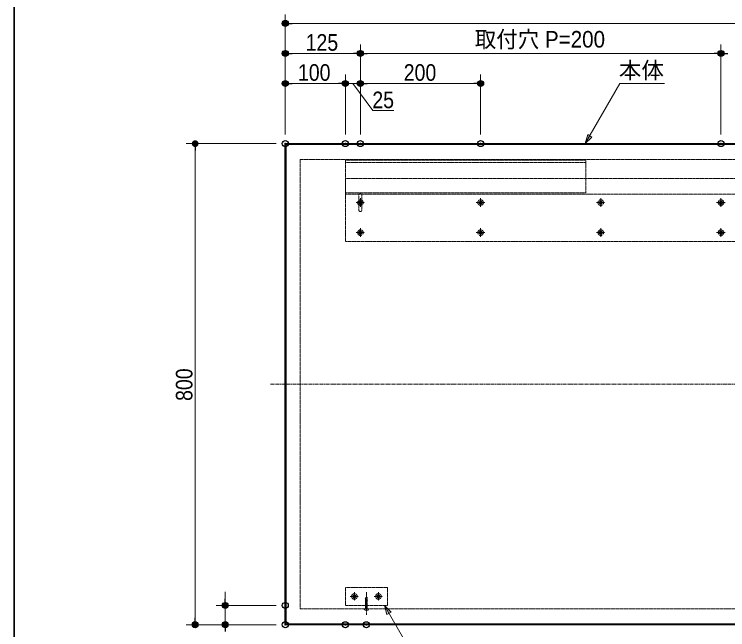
# Model space of a CAD drawing. Units: millimetres, scale not verified. Extents: x -4547 to 4547, y -2284 to 2284.
# Drawn here: x -4341 to -3153, y -1408 to -385 of the extents above; entities that cross this region are included whole.
import ezdxf
from ezdxf.enums import TextEntityAlignment as Align

# ---------------------------------------------------------------- set-up
doc = ezdxf.new("R2010")
doc.units = ezdxf.units.MM
doc.header["$LTSCALE"] = 20
doc.header["$PDMODE"] = 32
doc.header["$PDSIZE"] = 10
for name, pattern in [('USER1', [0.8, 0.5, -0.3]), ('USER2', [2.91, 1.76, -0.4, 0.35, -0.4]), ('USER3', [9.172222, 5.997222, -1.058333, 1.058333, -1.058333])]:
    doc.linetypes.add(name, pattern=pattern)
for name, color, linetype, lineweight in [('0-0_1図面枠', 7, 'Continuous', 20), ('0-1_3一般', 7, 'Continuous', 15), ('0-2_2寸法-2', 7, 'Continuous', 15), ('0-3_0', 7, 'Continuous', 25), ('0-5_2寸法-1', 7, 'Continuous', 15), ('0-6_2寸法-3', 7, 'Continuous', 15)]:
    doc.layers.add(name, color=color, linetype=linetype, lineweight=lineweight)
doc.layers.add('0-4_Defpoints', color=7, linetype='Continuous')
doc.styles.add('ＭＳ Ｐゴシック', font='')
doc.styles.get('ＭＳ Ｐゴシック').set_extended_font_data('MS PGothic')

# ---------------------------------------------------------------- blocks, each defined once
blk = doc.blocks.new('グループ-8')
at = {"layer": '0-1_3一般', "linetype": 'USER1'}
blk.add_line((-48980, -12630), (-40980, -12630), dxfattribs=at)
blk.add_lwpolyline([(-48980, -12550), (-40980, -12550), (-40980, -13631.7), (-48980, -13631.7)], close=True, dxfattribs=at)
blk = doc.blocks.new('グループ-9')
at = {"layer": '0-1_3一般', "linetype": 'USER2'}
for p, q in [((-48824, -27060), (-48536, -27060)), ((-48680, -26916), (-48680, -27204))]:
    blk.add_line(p, q, dxfattribs=at)
at = {"layer": '0-1_3一般', "linetype": 'USER1'}
for p, q in [((-48740, -27074), (-48740, -27046)), ((-48740, -27046), (-48694, -27046)), ((-48694, -27000), (-48666, -27000)), ((-48694, -27046), (-48694, -27000)), ((-48666, -27046), (-48666, -27000)), ((-48666, -27046), (-48620, -27046)), ((-48620, -27074), (-48620, -27046)), ((-48694, -27074), (-48740, -27074)), ((-48694, -27120), (-48694, -27074)), ((-48694, -27120), (-48666, -27120)), ((-48666, -27120), (-48666, -27074)), ((-48620, -27074), (-48666, -27074))]:
    blk.add_line(p, q, dxfattribs=at)
for radius in [94, 50, 40]:
    blk.add_circle((-48680, -27060), radius, dxfattribs=at)
blk = doc.blocks.new('グループ-10')
at = {"layer": '0-1_3一般', "linetype": 'USER2'}
for p, q in [((-48024, -27060), (-47736, -27060)), ((-47880, -26916), (-47880, -27204))]:
    blk.add_line(p, q, dxfattribs=at)
at = {"layer": '0-1_3一般', "linetype": 'USER1'}
for p, q in [((-47940, -27074), (-47940, -27046)), ((-47940, -27046), (-47894, -27046)), ((-47894, -27000), (-47866, -27000)), ((-47894, -27046), (-47894, -27000)), ((-47866, -27046), (-47866, -27000)), ((-47866, -27046), (-47820, -27046)), ((-47820, -27074), (-47820, -27046)), ((-47894, -27074), (-47940, -27074)), ((-47894, -27120), (-47894, -27074)), ((-47894, -27120), (-47866, -27120)), ((-47866, -27120), (-47866, -27074)), ((-47820, -27074), (-47866, -27074))]:
    blk.add_line(p, q, dxfattribs=at)
for radius in [94, 50, 40]:
    blk.add_circle((-47880, -27060), radius, dxfattribs=at)
blk = doc.blocks.new('グループ-11')
at = {"layer": '0-1_3一般', "linetype": 'USER2'}
blk.add_line((-48280, -26920), (-48280, -27672), dxfattribs=at)
at = {"layer": '0-1_3一般', "linetype": 'USER1'}
for p, q in [((-48240, -27097.1), (-48320, -27124.4)), ((-48240, -27148.3), (-48320, -27175.5)), ((-48240, -27199.4), (-48320, -27226.7)), ((-48240, -27250.5), (-48320, -27277.8)), ((-48240, -27301.6), (-48320, -27328.9)), ((-48280, -27070), (-48310, -27122)), ((-48310, -27470), (-48310, -27122)), ((-48280, -27070), (-48250, -27122)), ((-48250, -27470), (-48250, -27122)), ((-48350, -27470), (-48210, -27470)), ((-48350, -27480), (-48350, -27470)), ((-48350, -27470), (-48350, -27482)), ((-48240, -27352.8), (-48320, -27380)), ((-48240, -27403.9), (-48320, -27431.2)), ((-48310, -27522), (-48248, -27522)), ((-48210, -27470), (-48210, -27482))]:
    blk.add_line(p, q, dxfattribs=at)
for centre, start, end in [((-48310, -27482), 180, 270), ((-48250, -27482), 270, 0)]:
    blk.add_arc(centre, 40, start, end, dxfattribs=at)
blk = doc.blocks.new('グループ-12')
at = {"layer": '0-1_3一般', "linetype": 'USER1'}
blk.add_lwpolyline([(-48980, -26760), (-47580, -26760), (-47580, -27360), (-48980, -27360)], close=True, dxfattribs=at)
at = {"layer": '0-1_3一般'}
for name in ['グループ-9', 'グループ-11', 'グループ-10']:
    blk.add_blockref(name, (0, 0), dxfattribs=at)
blk = doc.blocks.new('グループ-14')
at = {"layer": '0-1_3一般', "linetype": 'USER1'}
for p, q in [((-48540, -14974), (-48540, -14946)), ((-48540, -14946), (-48494, -14946)), ((-48494, -14900), (-48466, -14900)), ((-48494, -14946), (-48494, -14900)), ((-48466, -14946), (-48466, -14900)), ((-48466, -14946), (-48420, -14946)), ((-48420, -14974), (-48420, -14946)), ((-48494, -14974), (-48540, -14974)), ((-48494, -15020), (-48494, -14974)), ((-48494, -15020), (-48466, -15020)), ((-48466, -15020), (-48466, -14974)), ((-48420, -14974), (-48466, -14974))]:
    blk.add_line(p, q, dxfattribs=at)
at = {"layer": '0-1_3一般', "linetype": 'USER2'}
for p, q in [((-48480, -14816), (-48480, -15104)), ((-48624, -14960), (-48336, -14960))]:
    blk.add_line(p, q, dxfattribs=at)
at = {"layer": '0-1_3一般', "linetype": 'USER1'}
for radius in [94, 50, 40]:
    blk.add_circle((-48480, -14960), radius, dxfattribs=at)
blk = doc.blocks.new('グループ-15')
at = {"layer": '0-1_3一般', "linetype": 'USER2'}
for p, q in [((-48624, -13960), (-48336, -13960)), ((-48480, -13816), (-48480, -14104))]:
    blk.add_line(p, q, dxfattribs=at)
at = {"layer": '0-1_3一般', "linetype": 'USER1'}
for p, q in [((-48540, -13974), (-48540, -13946)), ((-48540, -13946), (-48494, -13946)), ((-48494, -13974), (-48540, -13974)), ((-48494, -13900), (-48466, -13900)), ((-48494, -13946), (-48494, -13900)), ((-48494, -14020), (-48494, -13974)), ((-48466, -13946), (-48466, -13900)), ((-48466, -13946), (-48420, -13946)), ((-48466, -14020), (-48466, -13974)), ((-48420, -13974), (-48466, -13974)), ((-48420, -13974), (-48420, -13946)), ((-48494, -14020), (-48466, -14020))]:
    blk.add_line(p, q, dxfattribs=at)
for radius in [94, 50, 40]:
    blk.add_circle((-48480, -13960), radius, dxfattribs=at)
blk = doc.blocks.new('グループ-16')
at = {"layer": '0-1_3一般', "linetype": 'USER1'}
for p, q in [((-44540, -14974), (-44540, -14946)), ((-44540, -14946), (-44494, -14946)), ((-44494, -14900), (-44466, -14900)), ((-44494, -14946), (-44494, -14900)), ((-44466, -14946), (-44466, -14900)), ((-44466, -14946), (-44420, -14946)), ((-44420, -14974), (-44420, -14946)), ((-44494, -14974), (-44540, -14974)), ((-44494, -15020), (-44494, -14974)), ((-44494, -15020), (-44466, -15020)), ((-44466, -15020), (-44466, -14974)), ((-44420, -14974), (-44466, -14974))]:
    blk.add_line(p, q, dxfattribs=at)
at = {"layer": '0-1_3一般', "linetype": 'USER2'}
for p, q in [((-44480, -14816), (-44480, -15104)), ((-44624, -14960), (-44336, -14960))]:
    blk.add_line(p, q, dxfattribs=at)
at = {"layer": '0-1_3一般', "linetype": 'USER1'}
for radius in [94, 50, 40]:
    blk.add_circle((-44480, -14960), radius, dxfattribs=at)
blk = doc.blocks.new('グループ-17')
at = {"layer": '0-1_3一般', "linetype": 'USER2'}
for p, q in [((-44624, -13960), (-44336, -13960)), ((-44480, -13816), (-44480, -14104))]:
    blk.add_line(p, q, dxfattribs=at)
at = {"layer": '0-1_3一般', "linetype": 'USER1'}
for p, q in [((-44540, -13974), (-44540, -13946)), ((-44540, -13946), (-44494, -13946)), ((-44494, -13974), (-44540, -13974)), ((-44494, -13900), (-44466, -13900)), ((-44494, -13946), (-44494, -13900)), ((-44494, -14020), (-44494, -13974)), ((-44466, -13946), (-44466, -13900)), ((-44466, -13946), (-44420, -13946)), ((-44466, -14020), (-44466, -13974)), ((-44420, -13974), (-44466, -13974)), ((-44420, -13974), (-44420, -13946)), ((-44494, -14020), (-44466, -14020))]:
    blk.add_line(p, q, dxfattribs=at)
for radius in [94, 50, 40]:
    blk.add_circle((-44480, -13960), radius, dxfattribs=at)
blk = doc.blocks.new('グループ-18')
at = {"layer": '0-1_3一般', "linetype": 'USER1'}
for p, q in [((-40540, -14974), (-40540, -14946)), ((-40540, -14946), (-40494, -14946)), ((-40494, -14900), (-40466, -14900)), ((-40494, -14946), (-40494, -14900)), ((-40466, -14946), (-40466, -14900)), ((-40466, -14946), (-40420, -14946)), ((-40420, -14974), (-40420, -14946)), ((-40494, -14974), (-40540, -14974)), ((-40494, -15020), (-40494, -14974)), ((-40494, -15020), (-40466, -15020)), ((-40466, -15020), (-40466, -14974)), ((-40420, -14974), (-40466, -14974))]:
    blk.add_line(p, q, dxfattribs=at)
at = {"layer": '0-1_3一般', "linetype": 'USER2'}
for p, q in [((-40480, -14816), (-40480, -15104)), ((-40624, -14960), (-40336, -14960))]:
    blk.add_line(p, q, dxfattribs=at)
at = {"layer": '0-1_3一般', "linetype": 'USER1'}
for radius in [94, 50, 40]:
    blk.add_circle((-40480, -14960), radius, dxfattribs=at)
blk = doc.blocks.new('グループ-19')
at = {"layer": '0-1_3一般', "linetype": 'USER2'}
for p, q in [((-40624, -13960), (-40336, -13960)), ((-40480, -13816), (-40480, -14104))]:
    blk.add_line(p, q, dxfattribs=at)
at = {"layer": '0-1_3一般', "linetype": 'USER1'}
for p, q in [((-40540, -13974), (-40540, -13946)), ((-40540, -13946), (-40494, -13946)), ((-40494, -13974), (-40540, -13974)), ((-40494, -13900), (-40466, -13900)), ((-40494, -13946), (-40494, -13900)), ((-40494, -14020), (-40494, -13974)), ((-40466, -13946), (-40466, -13900)), ((-40466, -13946), (-40420, -13946)), ((-40466, -14020), (-40466, -13974)), ((-40420, -13974), (-40466, -13974)), ((-40420, -13974), (-40420, -13946)), ((-40494, -14020), (-40466, -14020))]:
    blk.add_line(p, q, dxfattribs=at)
for radius in [94, 50, 40]:
    blk.add_circle((-40480, -13960), radius, dxfattribs=at)
blk = doc.blocks.new('グループ-26')
at = {"layer": '0-1_3一般', "linetype": 'USER1'}
blk.add_line((-19000, -13676.6), (-48980, -13676.6), dxfattribs=at)
blk.add_lwpolyline([(-48980, -13160), (-19000, -13160), (-19000, -15260), (-48980, -15260)], close=True, dxfattribs=at)
blk = doc.blocks.new('グループ-27')
at = {"layer": '0-1_3一般', "linetype": 'USER1'}
for p, q in [((-36540, -14974), (-36540, -14946)), ((-36540, -14946), (-36494, -14946)), ((-36494, -14900), (-36466, -14900)), ((-36494, -14946), (-36494, -14900)), ((-36466, -14946), (-36466, -14900)), ((-36466, -14946), (-36420, -14946)), ((-36420, -14974), (-36420, -14946)), ((-36494, -14974), (-36540, -14974)), ((-36494, -15020), (-36494, -14974)), ((-36494, -15020), (-36466, -15020)), ((-36466, -15020), (-36466, -14974)), ((-36420, -14974), (-36466, -14974))]:
    blk.add_line(p, q, dxfattribs=at)
at = {"layer": '0-1_3一般', "linetype": 'USER2'}
for p, q in [((-36480, -14816), (-36480, -15104)), ((-36624, -14960), (-36336, -14960))]:
    blk.add_line(p, q, dxfattribs=at)
at = {"layer": '0-1_3一般', "linetype": 'USER1'}
for radius in [94, 50, 40]:
    blk.add_circle((-36480, -14960), radius, dxfattribs=at)
blk = doc.blocks.new('グループ-28')
at = {"layer": '0-1_3一般', "linetype": 'USER2'}
for p, q in [((-36624, -13960), (-36336, -13960)), ((-36480, -13816), (-36480, -14104))]:
    blk.add_line(p, q, dxfattribs=at)
at = {"layer": '0-1_3一般', "linetype": 'USER1'}
for p, q in [((-36540, -13974), (-36540, -13946)), ((-36540, -13946), (-36494, -13946)), ((-36494, -13974), (-36540, -13974)), ((-36494, -13900), (-36466, -13900)), ((-36494, -13946), (-36494, -13900)), ((-36494, -14020), (-36494, -13974)), ((-36466, -13946), (-36466, -13900)), ((-36466, -13946), (-36420, -13946)), ((-36466, -14020), (-36466, -13974)), ((-36420, -13974), (-36466, -13974)), ((-36420, -13974), (-36420, -13946)), ((-36494, -14020), (-36466, -14020))]:
    blk.add_line(p, q, dxfattribs=at)
for radius in [94, 50, 40]:
    blk.add_circle((-36480, -13960), radius, dxfattribs=at)
blk = doc.blocks.new('グループ-31')
at = {"layer": '0-1_3一般', "linetype": 'USER1'}
for p, q in [((-48530, -14210), (-48530, -13710)), ((-48430, -13710), (-48430, -14210))]:
    blk.add_line(p, q, dxfattribs=at)
for centre, start, end in [((-48480, -13710), 90, 180), ((-48480, -13710), 0, 90), ((-48480, -14210), 180, 270), ((-48480, -14210), 270, 0)]:
    blk.add_arc(centre, 50, start, end, dxfattribs=at)
at = {"layer": '0-1_3一般'}
for name in ['グループ-26', 'グループ-15', 'グループ-17', 'グループ-19', 'グループ-28', 'グループ-14', 'グループ-16', 'グループ-18', 'グループ-27']:
    blk.add_blockref(name, (0, 0), dxfattribs=at)
blk = doc.blocks.new('グループ-32')
at = {"layer": '0-1_3一般', "linetype": 'USER3'}
blk.add_line((-16500, -20000), (-51480, -20000), dxfattribs=at)
at = {"layer": '0-1_3一般', "lineweight": 30}
blk.add_lwpolyline([(-50980, -12000), (-17000, -12000), (-17000, -28000), (-50980, -28000)], close=True, dxfattribs=at)
at = {"layer": '0-1_3一般'}
blk.add_lwpolyline([(-50950, -12030), (-17030, -12030), (-17030, -27970), (-50950, -27970)], close=True, dxfattribs=at)
at = {"layer": '0-1_3一般', "linetype": 'USER1'}
blk.add_lwpolyline([(-50480, -12530), (-17500, -12530), (-17500, -27470), (-50480, -27470)], close=True, dxfattribs=at)
at = {"layer": '0-1_3一般'}
for name in ['グループ-8', 'グループ-31', 'グループ-12']:
    blk.add_blockref(name, (0, 0), dxfattribs=at)
blk = doc.blocks.new('_Dot')
at = {"layer": '0-3_0'}
blk.add_line((-10, 0), (-20, 0), dxfattribs=at)
for points in [[(0, 0), (-10, 0), (-9.92, 1.25)], [(0, 0), (-9.92, -1.25), (-10, 0)], [(0, 0), (-9.92, 1.25), (-9.69, 2.49)], [(0, 0), (-9.69, -2.49), (-9.92, -1.25)], [(0, 0), (-9.69, 2.49), (-9.3, 3.68)], [(0, 0), (-9.3, -3.68), (-9.69, -2.49)], [(0, 0), (-9.3, 3.68), (-8.76, 4.82)], [(0, 0), (-8.76, -4.82), (-9.3, -3.68)], [(0, 0), (-8.76, 4.82), (-8.09, 5.88)], [(0, 0), (-8.09, -5.88), (-8.76, -4.82)], [(0, 0), (-8.09, 5.88), (-7.29, 6.85)], [(0, 0), (-7.29, -6.85), (-8.09, -5.88)], [(0, 0), (-7.29, 6.85), (-6.37, 7.71)], [(0, 0), (-6.37, -7.71), (-7.29, -6.85)], [(0, 0), (-6.37, 7.71), (-5.36, 8.44)], [(0, 0), (-5.36, -8.44), (-6.37, -7.71)], [(0, 0), (-5.36, 8.44), (-4.26, 9.05)], [(0, 0), (-4.26, -9.05), (-5.36, -8.44)], [(0, 0), (-4.26, 9.05), (-3.09, 9.51)], [(0, 0), (-3.09, -9.51), (-4.26, -9.05)], [(0, 0), (-3.09, 9.51), (-1.87, 9.82)], [(0, 0), (-1.87, -9.82), (-3.09, -9.51)], [(0, 0), (-1.87, 9.82), (-0.63, 9.98)], [(0, 0), (-0.63, -9.98), (-1.87, -9.82)], [(0, 0), (-0.63, 9.98), (0.63, 9.98)], [(0, 0), (0.63, -9.98), (-0.63, -9.98)], [(0, 0), (0.63, 9.98), (1.87, 9.82)], [(0, 0), (1.87, 9.82), (3.09, 9.51)], [(0, 0), (3.09, 9.51), (4.26, 9.05)], [(0, 0), (4.26, 9.05), (5.36, 8.44)], [(0, 0), (5.36, 8.44), (6.37, 7.71)], [(0, 0), (6.37, 7.71), (7.29, 6.85)], [(0, 0), (7.29, 6.85), (8.09, 5.88)], [(0, 0), (8.09, 5.88), (8.76, 4.82)], [(0, 0), (8.76, 4.82), (9.3, 3.68)], [(0, 0), (9.3, 3.68), (9.69, 2.49)], [(0, 0), (9.69, 2.49), (9.92, 1.25)], [(0, 0), (9.92, 1.25), (10, 0)], [(0, 0), (1.87, -9.82), (0.63, -9.98)], [(0, 0), (3.09, -9.51), (1.87, -9.82)], [(0, 0), (4.26, -9.05), (3.09, -9.51)], [(0, 0), (5.36, -8.44), (4.26, -9.05)], [(0, 0), (6.37, -7.71), (5.36, -8.44)], [(0, 0), (7.29, -6.85), (6.37, -7.71)], [(0, 0), (8.09, -5.88), (7.29, -6.85)], [(0, 0), (8.76, -4.82), (8.09, -5.88)], [(0, 0), (9.3, -3.68), (8.76, -4.82)], [(0, 0), (9.69, -2.49), (9.3, -3.68)], [(0, 0), (9.92, -1.25), (9.69, -2.49)], [(0, 0), (10, 0), (9.92, -1.25)]]:
    blk.add_solid(points, dxfattribs=at)
blk = doc.blocks.new('グループ-2')
at = {"layer": '0-0_1図面枠', "lineweight": 35}
blk.add_lwpolyline([(-60000, 41550), (60000, 41550), (60000, -41550), (-60000, -41550)], close=True, dxfattribs=at)

msp = doc.modelspace()

# ---------------------------------------------------------------- linework, layer by layer
at = {"layer": '0-2_2寸法-2'}
for p, q in [((-3789.63, -585), (-3789.63, -485)), ((-3764.63, -585), (-3764.63, -485)), ((-3800.88, -500), (-3812.14, -500)), ((-3764.63, -500), (-3789.63, -500)), ((-3753.37, -500), (-3742.11, -500)), ((-3989.63, -1356.74), (-3989.63, -1345.49)), ((-3904.63, -1368), (-4004.63, -1368)), ((-3989.63, -1400), (-3989.63, -1368)), ((-3904.63, -1400), (-4004.63, -1400))]:
    msp.add_line(p, q, dxfattribs=at)
msp.add_lwpolyline([(-3708.77, -545), (-3743.93, -545), (-3777.13, -500)], dxfattribs=at)
at = {"layer": '0-4_Defpoints'}
for p in [(-3889.63, -400), (-3889.63, -450), (-3764.63, -450), (-3164.63, -450), (-3889.63, -500), (-3789.63, -500), (-3764.63, -500), (-3564.63, -500), (-3889.63, -600), (-3789.63, -600), (-3764.63, -600), (-3564.63, -600), (-3164.63, -600), (-3989.63, -1368), (-3889.63, -1368), (-4039.63, -1400), (-3989.63, -1400), (-3889.63, -1400), (-3789.63, -1400), (-3754.63, -1400)]:
    msp.add_point(p, dxfattribs=at)
at = {"layer": '0-5_2寸法-1'}
for p, q in [((-3889.63, -435), (-3889.63, -385)), ((-2201.88, -400), (-3878.37, -400)), ((-3889.63, -485), (-3889.63, -435)), ((-3764.63, -485), (-3764.63, -435)), ((-3764.63, -485), (-3764.63, -435)), ((-3164.63, -585), (-3164.63, -435)), ((-3164.63, -585), (-3164.63, -435)), ((-3878.37, -450), (-3775.88, -450)), ((-3753.37, -450), (-3175.88, -450)), ((-3889.63, -585), (-3889.63, -485)), ((-3789.63, -585), (-3789.63, -485)), ((-3764.63, -585), (-3764.63, -485)), ((-3564.63, -585), (-3564.63, -485)), ((-3800.88, -500), (-3878.37, -500)), ((-3753.37, -500), (-3575.88, -500)), ((-3904.63, -600), (-4054.63, -600)), ((-4039.63, -611.26), (-4039.63, -1388.74)), ((-4004.63, -1400), (-4054.63, -1400))]:
    msp.add_line(p, q, dxfattribs=at)
at = {"layer": '0-6_2寸法-3'}
for points in [[(-3258.84, -500), (-3332.92, -500), (-3390.66, -600)], [(-3574.33, -1500), (-3648.41, -1500), (-3724.63, -1368)]]:
    msp.add_lwpolyline(points, dxfattribs=at)
at = {"layer": '0-6_2寸法-3', "lineweight": 5}
for points in [[(-3379.32, -589.05), (-3390.66, -600), (-3386.31, -584.84)], [(-3720.54, -1383.23), (-3724.63, -1368), (-3713.47, -1379.15)]]:
    msp.add_lwpolyline(points, close=True, dxfattribs=at)
at = {"layer": '0-6_2寸法-3'}
for points in [[(-3379.32, -589.05), (-3386.31, -584.84), (-3390.66, -600)], [(-3720.54, -1383.23), (-3713.47, -1379.15), (-3724.63, -1368)]]:
    msp.add_solid(points, dxfattribs=at)

# ---------------------------------------------------------------- block references
at = {"layer": '0-0_1図面枠', "xscale": 0.05, "yscale": 0.05}
msp.add_blockref('グループ-2', (-1340.63, 0), dxfattribs=at)
at = {"layer": '0-1_3一般', "xscale": 0.05, "yscale": 0.05}
msp.add_blockref('グループ-32', (-1340.63, 0), dxfattribs=at)
at = {"layer": '0-2_2寸法-2', "xscale": 0.5627563, "yscale": 0.5627563}
msp.add_blockref('_Dot', (-3789.63, -500), dxfattribs=at)
for p, rotation in [((-3764.63, -500), 180), ((-3989.63, -1368), 270), ((-3989.63, -1400), 90)]:
    msp.add_blockref('_Dot', p, dxfattribs=dict(at, rotation=rotation))
at = {"layer": '0-5_2寸法-1', "xscale": 0.5627563, "yscale": 0.5627563}
for p, rotation in [((-3889.63, -400), 180), ((-3889.63, -450), 180), ((-3764.63, -450), 180), ((-3164.63, -450), 180), ((-3889.63, -500), 180), ((-3764.63, -500), 180), ((-4039.63, -600), 90), ((-4039.63, -1400), 270)]:
    msp.add_blockref('_Dot', p, dxfattribs=dict(at, rotation=rotation))
for p in [(-3764.63, -450), (-3164.63, -450), (-3789.63, -500), (-3564.63, -500)]:
    msp.add_blockref('_Dot', p, dxfattribs=at)

# ---------------------------------------------------------------- texts
at = {"layer": '0-2_2寸法-2', "style": 'ＭＳ Ｐゴシック', "width": 0.9}
msp.add_text('25', height=27.57, dxfattribs=at).set_placement((-3744.79, -549.29), align=Align.BOTTOM_LEFT)
at = {"layer": '0-5_2寸法-1', "style": 'ＭＳ Ｐゴシック'}
for s, width, p in [('取付穴 P=200', 0.95, (-3574.27, -448.46)), ('125', 0.9, (-3855.79, -453.72)), ('100', 0.9, (-3868.58, -503.72)), ('200', 0.9, (-3692.58, -503.72))]:
    msp.add_text(s, height=27.57, dxfattribs=dict(at, width=width)).set_placement(p, align=Align.BOTTOM_LEFT)
at = {"layer": '0-5_2寸法-1', "style": 'ＭＳ Ｐゴシック', "width": 0.9}
msp.add_text('800', height=27.57, rotation=90, dxfattribs=at).set_placement((-4035.91, -1027.88), align=Align.BOTTOM_LEFT)
at = {"layer": '0-6_2寸法-3', "style": 'ＭＳ Ｐゴシック'}
msp.add_text('本体', height=27.57, dxfattribs=at).set_placement((-3334.65, -499.97), align=Align.BOTTOM_LEFT)

doc.saveas('drawing.dxf')
